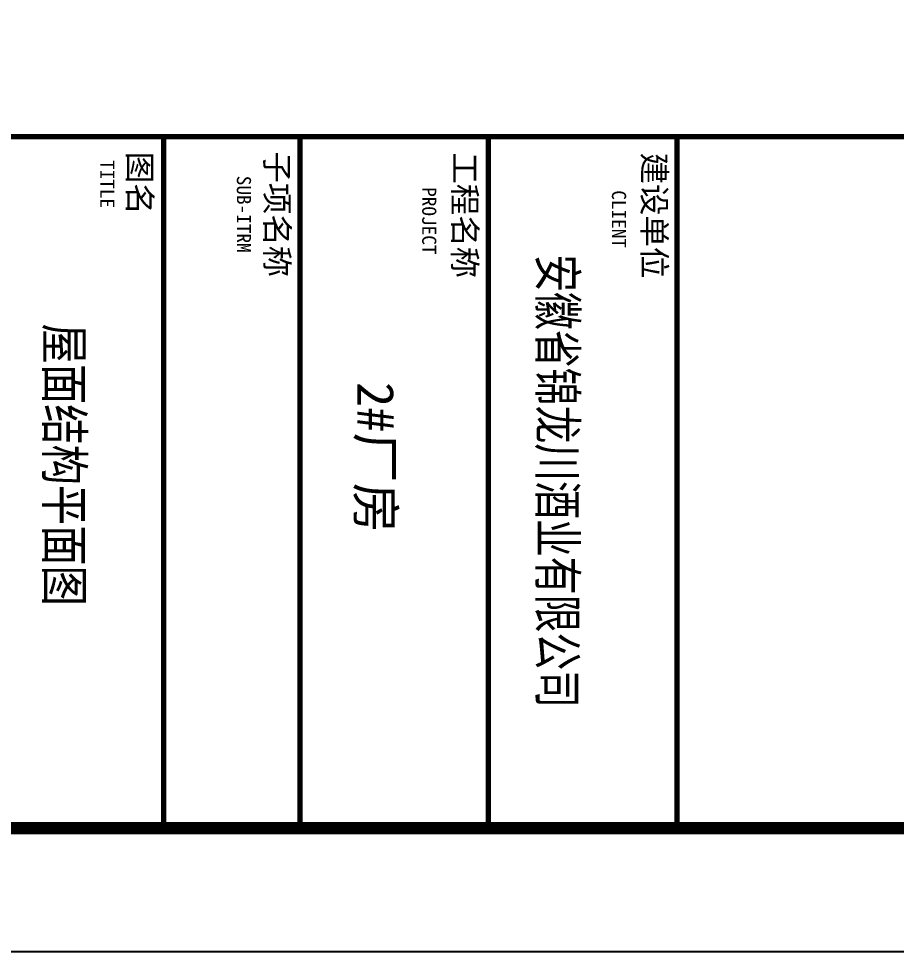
# Model space of a CAD drawing. Extents: x 31695611 to 39053694, y -59225 to 904195.
# Drawn here: x 38729144 to 38743389, y 755595 to 770736 of the extents above; entities that cross this region are included whole.
import ezdxf
from ezdxf.enums import TextEntityAlignment as Align

# ---------------------------------------------------------------- set-up
doc = ezdxf.new("R2010")
doc.units = 0
doc.header["$LTSCALE"] = 1000
doc.header["$MEASUREMENT"] = 0
doc.layers.get('0').update_dxf_attribs({"linetype": 'CONTINUOUS'})
for name, color, linetype in [('PUB_TAB', 7, 'CONTINUOUS'), ('PUB_TEXT', 7, 'CONTINUOUS'), ('PUB_TITLE', 4, 'CONTINUOUS')]:
    doc.layers.add(name, color=color, linetype=linetype)
doc.styles.add('-宋体', font='', dxfattribs={"width": 0.8})
doc.styles.add('STYLE-黑体', font='simhei.ttf')
doc.styles.add('TQ', font='')
doc.styles.get('-宋体').set_extended_font_data('SimSun')
doc.styles.get('TQ').set_extended_font_data('SimSun')

# ---------------------------------------------------------------- blocks, each defined once
blk = doc.blocks.new('TK')
at = {"layer": 'PUB_TITLE', "const_width": 42.5}
for points in [[(31008732.1, -52688.2), (31008732.1, -92688.2)], [(31008732.1, -71271.2), (31014342.1, -71271.2)], [(31008732.1, -72801.2), (31014342.1, -72801.2)], [(31008732.1, -74331.2), (31014342.1, -74331.2)], [(31008732.1, -75436.2), (31014342.1, -75436.2)]]:
    blk.add_lwpolyline(points, dxfattribs=at)
at = {"layer": 'PUB_TEXT', "attachment_point": 1, "style": 'TQ'}
for s, insert, char_height, width in [('建设单位', (31008861.6, -71361.1), 187, 1111.8), ('CLIENT', (31009167.7, -71684.1), 114.75, 2399.55), ('工程名称', (31008860.1, -72899.3), 187, 1111.8), ('PROJECT', (31009142.1, -73224.3), 114.75, 2399.55), ('子项名称', (31008851.9, -74422.4), 187, 1111.8), ('SUB-ITRM', (31009049.5, -74728.3), 114.75, 2399.55), ('图名', (31008855, -75537.1), 187, 1111.8), ('TITLE', (31008921.7, -75836.6), 114.75, 2399.55)]:
    blk.add_mtext(s, dxfattribs=dict(at, insert=insert, char_height=char_height, width=width))

msp = doc.modelspace()

# ---------------------------------------------------------------- linework, layer by layer
at = {"layer": 'PUB_TITLE'}
msp.add_lwpolyline([(38694994.4, 755595.5), (38778994.4, 755595.5), (38778994.4, 904195.5), (38694994.4, 904195.5)], close=True, dxfattribs=at)
at = {"layer": 'PUB_TITLE', "const_width": 200}
msp.add_lwpolyline([(38696994.4, 757595.5), (38776994.4, 757595.5), (38776994.4, 899195.5), (38696994.4, 899195.5)], close=True, dxfattribs=at)

# ---------------------------------------------------------------- block references
at = {"xscale": 2, "yscale": 2, "zscale": 2, "rotation": 270}
msp.add_blockref('TK', (38882371.2, 62786284.7), dxfattribs=at)
msp.add_blockref('TK', (38882371.2, 62786284.7), dxfattribs=at)

# ---------------------------------------------------------------- texts
at = {"layer": 'PUB_TAB'}
for s, style, width, p in [('安徽省锦龙川酒业有限公司', 'STYLE-黑体', 0.75, (38737591.8, 763228.5)), ('屋面结构平面图', '-宋体', 0.8, (38729586.9, 763495.3)), ('2#厂房', 'STYLE-黑体', 1.000119, (38734638.6, 763610.9))]:
    msp.add_text(s, height=600, rotation=270, dxfattribs=dict(at, style=style, width=width)).set_placement(p, align=Align.CENTER)

doc.saveas('drawing.dxf')
